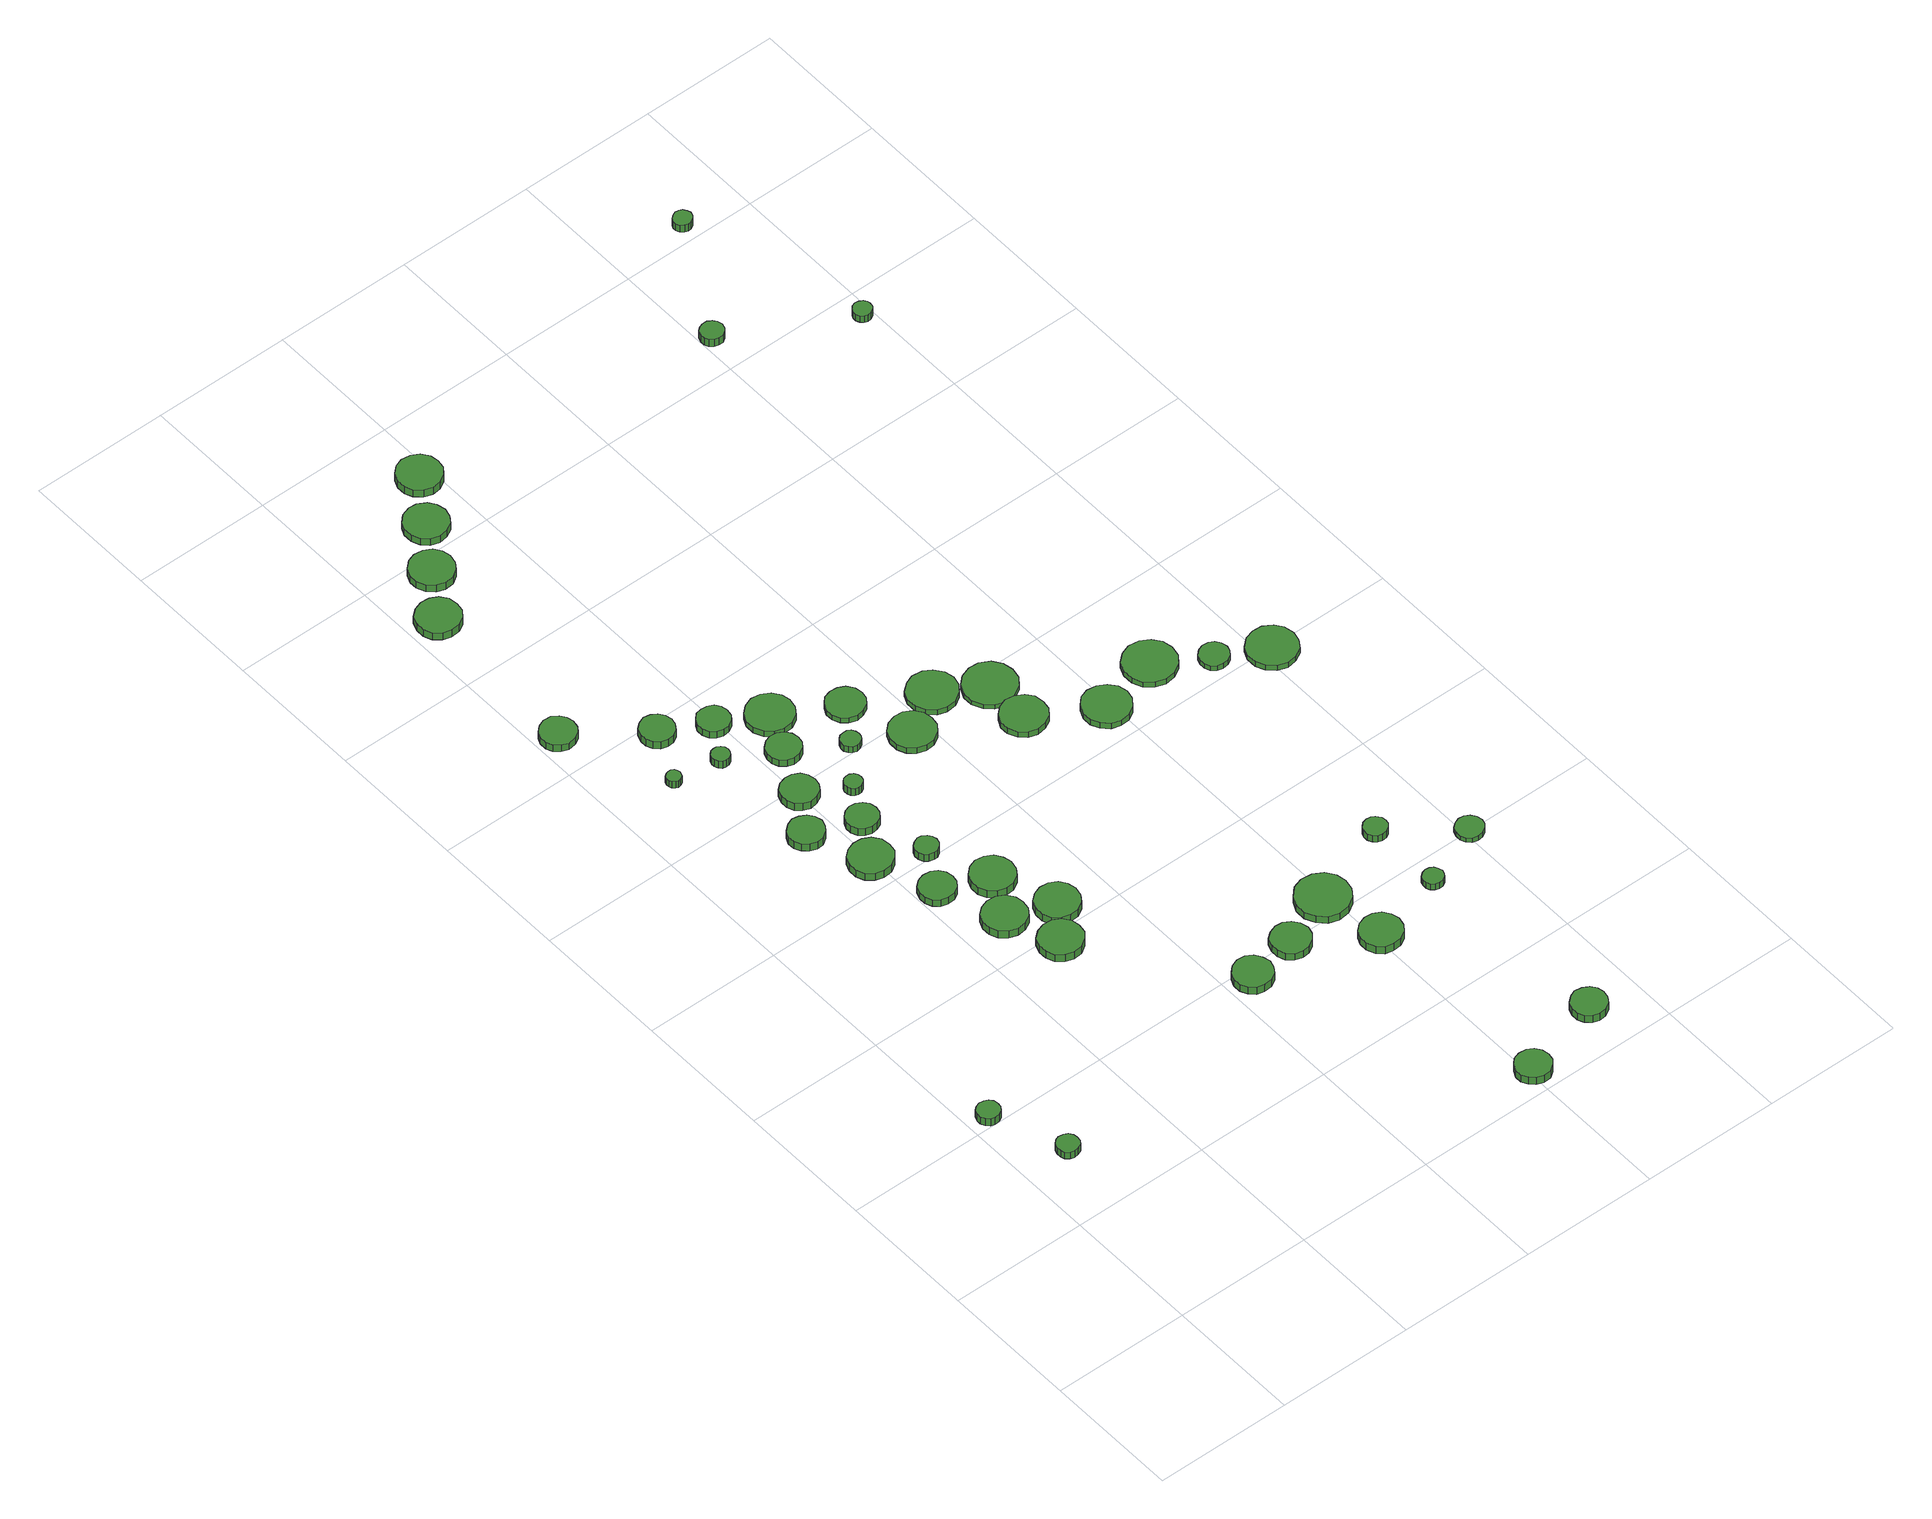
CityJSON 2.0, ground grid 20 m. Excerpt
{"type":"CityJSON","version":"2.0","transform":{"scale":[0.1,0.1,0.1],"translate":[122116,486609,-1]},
"CityObjects":{
"tree1":{"type":"SolitaryVegetationObject","attributes":{"function":"something"},"geometry":[{"type":"MultiSurface","lod":"1","boundaries":[[[0,1,2,3,4,5,6,7,8,9,10,11,12,13,14]],[[15,16,17,18,19,20,21,22,23,24,25,26,27,28,29]],[[0,29,28,1]],[[1,28,27,2]],[[2,27,26,3]],[[3,26,25,4]],[[4,25,24,5]],[[5,24,23,6]],[[6,23,22,7]],[[7,22,21,8]],[[8,21,20,9]],[[9,20,19,10]],[[10,19,18,11]],[[11,18,17,12]],[[12,17,16,13]],[[13,16,15,14]],[[14,15,29,0]]]}]},
"tree2":{"type":"SolitaryVegetationObject","attributes":{"function":"something"},"geometry":[{"type":"MultiSurface","lod":"1","boundaries":[[[30,31,32,33,34,35,36,37,38,39,40,41,42,43,44]],[[45,46,47,48,49,50,51,52,53,54,55,56,57,58,59]],[[30,59,58,31]],[[31,58,57,32]],[[32,57,56,33]],[[33,56,55,34]],[[34,55,54,35]],[[35,54,53,36]],[[36,53,52,37]],[[37,52,51,38]],[[38,51,50,39]],[[39,50,49,40]],[[40,49,48,41]],[[41,48,47,42]],[[42,47,46,43]],[[43,46,45,44]],[[44,45,59,30]]]}]},
"tree3":{"type":"SolitaryVegetationObject","attributes":{"function":"something"},"geometry":[{"type":"MultiSurface","lod":"1","boundaries":[[[60,61,62,63,64,65,66,67,68,69,70,71,72,73,74]],[[75,76,77,78,79,80,81,82,83,84,85,86,87,88,89]],[[60,89,88,61]],[[61,88,87,62]],[[62,87,86,63]],[[63,86,85,64]],[[64,85,84,65]],[[65,84,83,66]],[[66,83,82,67]],[[67,82,81,68]],[[68,81,80,69]],[[69,80,79,70]],[[70,79,78,71]],[[71,78,77,72]],[[72,77,76,73]],[[73,76,75,74]],[[74,75,89,60]]]}]},
"tree4":{"type":"SolitaryVegetationObject","attributes":{"function":"something"},"geometry":[{"type":"MultiSurface","lod":"1","boundaries":[[[90,91,92,93,94,95,96,97,98,99,100,101,102,103,104]],[[105,106,107,108,109,110,111,112,113,114,115,116,117,118,119]],[[90,119,118,91]],[[91,118,117,92]],[[92,117,116,93]],[[93,116,115,94]],[[94,115,114,95]],[[95,114,113,96]],[[96,113,112,97]],[[97,112,111,98]],[[98,111,110,99]],[[99,110,109,100]],[[100,109,108,101]],[[101,108,107,102]],[[102,107,106,103]],[[103,106,105,104]],[[104,105,119,90]]]}]},
"tree5":{"type":"SolitaryVegetationObject","attributes":{"function":"something"},"geometry":[{"type":"MultiSurface","lod":"1","boundaries":[[[120,121,122,123,124,125,126,127,128,129,130,131,132,133,134]],[[135,136,137,138,139,140,141,142,143,144,145,146,147,148,149]],[[120,149,148,121]],[[121,148,147,122]],[[122,147,146,123]],[[123,146,145,124]],[[124,145,144,125]],[[125,144,143,126]],[[126,143,142,127]],[[127,142,141,128]],[[128,141,140,129]],[[129,140,139,130]],[[130,139,138,131]],[[131,138,137,132]],[[132,137,136,133]],[[133,136,135,134]],[[134,135,149,120]]]}]},
"tree6":{"type":"SolitaryVegetationObject","attributes":{"function":"something"},"geometry":[{"type":"MultiSurface","lod":"1","boundaries":[[[150,151,152,153,154,155,156,157,158,159,160,161,162,163,164]],[[165,166,167,168,169,170,171,172,173,174,175,176,177,178,179]],[[150,179,178,151]],[[151,178,177,152]],[[152,177,176,153]],[[153,176,175,154]],[[154,175,174,155]],[[155,174,173,156]],[[156,173,172,157]],[[157,172,171,158]],[[158,171,170,159]],[[159,170,169,160]],[[160,169,168,161]],[[161,168,167,162]],[[162,167,166,163]],[[163,166,165,164]],[[164,165,179,150]]]}]},
"tree7":{"type":"SolitaryVegetationObject","attributes":{"function":"something"},"geometry":[{"type":"MultiSurface","lod":"1","boundaries":[[[180,181,182,183,184,185,186,187,188,189,190,191,192,193,194]],[[195,196,197,198,199,200,201,202,203,204,205,206,207,208,209]],[[180,209,208,181]],[[181,208,207,182]],[[182,207,206,183]],[[183,206,205,184]],[[184,205,204,185]],[[185,204,203,186]],[[186,203,202,187]],[[187,202,201,188]],[[188,201,200,189]],[[189,200,199,190]],[[190,199,198,191]],[[191,198,197,192]],[[192,197,196,193]],[[193,196,195,194]],[[194,195,209,180]]]}]},
"tree8":{"type":"SolitaryVegetationObject","attributes":{"function":"something"},"geometry":[{"type":"MultiSurface","lod":"1","boundaries":[[[210,211,212,213,214,215,216,217,218,219,220,221,222,223,224]],[[225,226,227,228,229,230,231,232,233,234,235,236,237,238,239]],[[210,239,238,211]],[[211,238,237,212]],[[212,237,236,213]],[[213,236,235,214]],[[214,235,234,215]],[[215,234,233,216]],[[216,233,232,217]],[[217,232,231,218]],[[218,231,230,219]],[[219,230,229,220]],[[220,229,228,221]],[[221,228,227,222]],[[222,227,226,223]],[[223,226,225,224]],[[224,225,239,210]]]}]},
"tree9":{"type":"SolitaryVegetationObject","attributes":{"function":"something"},"geometry":[{"type":"MultiSurface","lod":"1","boundaries":[[[240,241,242,243,244,245,246,247,248,249,250,251,252,253,254]],[[255,256,257,258,259,260,261,262,263,264,265,266,267,268,269]],[[240,269,268,241]],[[241,268,267,242]],[[242,267,266,243]],[[243,266,265,244]],[[244,265,264,245]],[[245,264,263,246]],[[246,263,262,247]],[[247,262,261,248]],[[248,261,260,249]],[[249,260,259,250]],[[250,259,258,251]],[[251,258,257,252]],[[252,257,256,253]],[[253,256,255,254]],[[254,255,269,240]]]}]},
"tree10":{"type":"SolitaryVegetationObject","attributes":{"function":"something"},"geometry":[{"type":"MultiSurface","lod":"1","boundaries":[[[270,271,272,273,274,275,276,277,278,279,280,281,282,283,284]],[[285,286,287,288,289,290,291,292,293,294,295,296,297,298,299]],[[270,299,298,271]],[[271,298,297,272]],[[272,297,296,273]],[[273,296,295,274]],[[274,295,294,275]],[[275,294,293,276]],[[276,293,292,277]],[[277,292,291,278]],[[278,291,290,279]],[[279,290,289,280]],[[280,289,288,281]],[[281,288,287,282]],[[282,287,286,283]],[[283,286,285,284]],[[284,285,299,270]]]}]},
"tree11":{"type":"SolitaryVegetationObject","attributes":{"function":"something"},"geometry":[{"type":"MultiSurface","lod":"1","boundaries":[[[300,301,302,303,304,305,306,307,308,309,310,311,312,313,314]],[[315,316,317,318,319,320,321,322,323,324,325,326,327,328,329]],[[300,329,328,301]],[[301,328,327,302]],[[302,327,326,303]],[[303,326,325,304]],[[304,325,324,305]],[[305,324,323,306]],[[306,323,322,307]],[[307,322,321,308]],[[308,321,320,309]],[[309,320,319,310]],[[310,319,318,311]],[[311,318,317,312]],[[312,317,316,313]],[[313,316,315,314]],[[314,315,329,300]]]}]},
"tree12":{"type":"SolitaryVegetationObject","attributes":{"function":"something"},"geometry":[{"type":"MultiSurface","lod":"1","boundaries":[[[330,331,332,333,334,335,336,337,338,339,340,341,342,343,344]],[[345,346,347,348,349,350,351,352,353,354,355,356,357,358,359]],[[330,359,358,331]],[[331,358,357,332]],[[332,357,356,333]],[[333,356,355,334]],[[334,355,354,335]],[[335,354,353,336]],[[336,353,352,337]],[[337,352,351,338]],[[338,351,350,339]],[[339,350,349,340]],[[340,349,348,341]],[[341,348,347,342]],[[342,347,346,343]],[[343,346,345,344]],[[344,345,359,330]]]}]},
"tree13":{"type":"SolitaryVegetationObject","attributes":{"function":"something"},"geometry":[{"type":"MultiSurface","lod":"1","boundaries":[[[360,361,362,363,364,365,366,367,368,369,370,371,372,373,374]],[[375,376,377,378,379,380,381,382,383,384,385,386,387,388,389]],[[360,389,388,361]],[[361,388,387,362]],[[362,387,386,363]],[[363,386,385,364]],[[364,385,384,365]],[[365,384,383,366]],[[366,383,382,367]],[[367,382,381,368]],[[368,381,380,369]],[[369,380,379,370]],[[370,379,378,371]],[[371,378,377,372]],[[372,377,376,373]],[[373,376,375,374]],[[374,375,389,360]]]}]},
"tree14":{"type":"SolitaryVegetationObject","attributes":{"function":"something"},"geometry":[{"type":"MultiSurface","lod":"1","boundaries":[[[390,391,392,393,394,395,396,397,398,399,400,401,402,403,404]],[[405,406,407,408,409,410,411,412,413,414,415,416,417,418,419]],[[390,419,418,391]],[[391,418,417,392]],[[392,417,416,393]],[[393,416,415,394]],[[394,415,414,395]],[[395,414,413,396]],[[396,413,412,397]],[[397,412,411,398]],[[398,411,410,399]],[[399,410,409,400]],[[400,409,408,401]],[[401,408,407,402]],[[402,407,406,403]],[[403,406,405,404]],[[404,405,419,390]]]}]},
"tree15":{"type":"SolitaryVegetationObject","attributes":{"function":"something"},"geometry":[{"type":"MultiSurface","lod":"1","boundaries":[[[420,421,422,423,424,425,426,427,428,429,430,431,432,433,434]],[[435,436,437,438,439,440,441,442,443,444,445,446,447,448,449]],[[420,449,448,421]],[[421,448,447,422]],[[422,447,446,423]],[[423,446,445,424]],[[424,445,444,425]],[[425,444,443,426]],[[426,443,442,427]],[[427,442,441,428]],[[428,441,440,429]],[[429,440,439,430]],[[430,439,438,431]],[[431,438,437,432]],[[432,437,436,433]],[[433,436,435,434]],[[434,435,449,420]]]}]},
"tree16":{"type":"SolitaryVegetationObject","attributes":{"function":"something"},"geometry":[{"type":"MultiSurface","lod":"1","boundaries":[[[450,451,452,453,454,455,456,457,458,459,460,461,462,463,464]],[[465,466,467,468,469,470,471,472,473,474,475,476,477,478,479]],[[450,479,478,451]],[[451,478,477,452]],[[452,477,476,453]],[[453,476,475,454]],[[454,475,474,455]],[[455,474,473,456]],[[456,473,472,457]],[[457,472,471,458]],[[458,471,470,459]],[[459,470,469,460]],[[460,469,468,461]],[[461,468,467,462]],[[462,467,466,463]],[[463,466,465,464]],[[464,465,479,450]]]}]},
"tree17":{"type":"SolitaryVegetationObject","attributes":{"function":"something"},"geometry":[{"type":"MultiSurface","lod":"1","boundaries":[[[480,481,482,483,484,485,486,487,488,489,490,491,492,493,494]],[[495,496,497,498,499,500,501,502,503,504,505,506,507,508,509]],[[480,509,508,481]],[[481,508,507,482]],[[482,507,506,483]],[[483,506,505,484]],[[484,505,504,485]],[[485,504,503,486]],[[486,503,502,487]],[[487,502,501,488]],[[488,501,500,489]],[[489,500,499,490]],[[490,499,498,491]],[[491,498,497,492]],[[492,497,496,493]],[[493,496,495,494]],[[494,495,509,480]]]}]},
"tree18":{"type":"SolitaryVegetationObject","attributes":{"function":"something"},"geometry":[{"type":"MultiSurface","lod":"1","boundaries":[[[510,511,512,513,514,515,516,517,518,519,520,521,522,523,524]],[[525,526,527,528,529,530,531,532,533,534,535,536,537,538,539]],[[510,539,538,511]],[[511,538,537,512]],[[512,537,536,513]],[[513,536,535,514]],[[514,535,534,515]],[[515,534,533,516]],[[516,533,532,517]],[[517,532,531,518]],[[518,531,530,519]],[[519,530,529,520]],[[520,529,528,521]],[[521,528,527,522]],[[522,527,526,523]],[[523,526,525,524]],[[524,525,539,510]]]}]},
"tree19":{"type":"SolitaryVegetationObject","attributes":{"function":"something"},"geometry":[{"type":"MultiSurface","lod":"1","boundaries":[[[540,541,542,543,544,545,546,547,548,549,550,551,552,553,554]],[[555,556,557,558,559,560,561,562,563,564,565,566,567,568,569]],[[540,569,568,541]],[[541,568,567,542]],[[542,567,566,543]],[[543,566,565,544]],[[544,565,564,545]],[[545,564,563,546]],[[546,563,562,547]],[[547,562,561,548]],[[548,561,560,549]],[[549,560,559,550]],[[550,559,558,551]],[[551,558,557,552]],[[552,557,556,553]],[[553,556,555,554]],[[554,555,569,540]]]}]},
"tree20":{"type":"SolitaryVegetationObject","attributes":{"function":"something"},"geometry":[{"type":"MultiSurface","lod":"1","boundaries":[[[570,571,572,573,574,575,576,577,578,579,580,581,582,583,584]],[[585,586,587,588,589,590,591,592,593,594,595,596,597,598,599]],[[570,599,598,571]],[[571,598,597,572]],[[572,597,596,573]],[[573,596,595,574]],[[574,595,594,575]],[[575,594,593,576]],[[576,593,592,577]],[[577,592,591,578]],[[578,591,590,579]],[[579,590,589,580]],[[580,589,588,581]],[[581,588,587,582]],[[582,587,586,583]],[[583,586,585,584]],[[584,585,599,570]]]}]},
"tree21":{"type":"SolitaryVegetationObject","attributes":{"function":"something"},"geometry":[{"type":"MultiSurface","lod":"1","boundaries":[[[600,601,602,603,604,605,606,607,608,609,610,611,612,613,614]],[[615,616,617,618,619,620,621,622,623,624,625,626,627,628,629]],[[600,629,628,601]],[[601,628,627,602]],[[602,627,626,603]],[[603,626,625,604]],[[604,625,624,605]],[[605,624,623,606]],[[606,623,622,607]],[[607,622,621,608]],[[608,621,620,609]],[[609,620,619,610]],[[610,619,618,611]],[[611,618,617,612]],[[612,617,616,613]],[[613,616,615,614]],[[614,615,629,600]]]}]},
"tree22":{"type":"SolitaryVegetationObject","attributes":{"function":"something"},"geometry":[{"type":"MultiSurface","lod":"1","boundaries":[[[630,631,632,633,634,635,636,637,638,639,640,641,642,643,644]],[[645,646,647,648,649,650,651,652,653,654,655,656,657,658,659]],[[630,659,658,631]],[[631,658,657,632]],[[632,657,656,633]],[[633,656,655,634]],[[634,655,654,635]],[[635,654,653,636]],[[636,653,652,637]],[[637,652,651,638]],[[638,651,650,639]],[[639,650,649,640]],[[640,649,648,641]],[[641,648,647,642]],[[642,647,646,643]],[[643,646,645,644]],[[644,645,659,630]]]}]},
"tree23":{"type":"SolitaryVegetationObject","attributes":{"function":"something"},"geometry":[{"type":"MultiSurface","lod":"1","boundaries":[[[660,661,662,663,664,665,666,667,668,669,670,671,672,673,674]],[[675,676,677,678,679,680,681,682,683,684,685,686,687,688,689]],[[660,689,688,661]],[[661,688,687,662]],[[662,687,686,663]],[[663,686,685,664]],[[664,685,684,665]],[[665,684,683,666]],[[666,683,682,667]],[[667,682,681,668]],[[668,681,680,669]],[[669,680,679,670]],[[670,679,678,671]],[[671,678,677,672]],[[672,677,676,673]],[[673,676,675,674]],[[674,675,689,660]]]}]},
"tree24":{"type":"SolitaryVegetationObject","attributes":{"function":"something"},"geometry":[{"type":"MultiSurface","lod":"1","boundaries":[[[690,691,692,693,694,695,696,697,698,699,700,701,702,703,704]],[[705,706,707,708,709,710,711,712,713,714,715,716,717,718,719]],[[690,719,718,691]],[[691,718,717,692]],[[692,717,716,693]],[[693,716,715,694]],[[694,715,714,695]],[[695,714,713,696]],[[696,713,712,697]],[[697,712,711,698]],[[698,711,710,699]],[[699,710,709,700]],[[700,709,708,701]],[[701,708,707,702]],[[702,707,706,703]],[[703,706,705,704]],[[704,705,719,690]]]}]},
"tree25":{"type":"SolitaryVegetationObject","attributes":{"function":"something"},"geometry":[{"type":"MultiSurface","lod":"1","boundaries":[[[720,721,722,723,724,725,726,727,728,729,730,731,732,733,734]],[[735,736,737,738,739,740,741,742,743,744,745,746,747,748,749]],[[720,749,748,721]],[[721,748,747,722]],[[722,747,746,723]],[[723,746,745,724]],[[724,745,744,725]],[[725,744,743,726]],[[726,743,742,727]],[[727,742,741,728]],[[728,741,740,729]],[[729,740,739,730]],[[730,739,738,731]],[[731,738,737,732]],[[732,737,736,733]],[[733,736,735,734]],[[734,735,749,720]]]}]},
"tree26":{"type":"SolitaryVegetationObject","attributes":{"function":"something"},"geometry":[{"type":"MultiSurface","lod":"1","boundaries":[[[750,751,752,753,754,755,756,757,758,759,760,761,762,763,764]],[[765,766,767,768,769,770,771,772,773,774,775,776,777,778,779]],[[750,779,778,751]],[[751,778,777,752]],[[752,777,776,753]],[[753,776,775,754]],[[754,775,774,755]],[[755,774,773,756]],[[756,773,772,757]],[[757,772,771,758]],[[758,771,770,759]],[[759,770,769,760]],[[760,769,768,761]],[[761,768,767,762]],[[762,767,766,763]],[[763,766,765,764]],[[764,765,779,750]]]}]},
"tree27":{"type":"SolitaryVegetationObject","attributes":{"function":"something"},"geometry":[{"type":"MultiSurface","lod":"1","boundaries":[[[780,781,782,783,784,785,786,787,788,789,790,791,792,793,794]],[[795,796,797,798,799,800,801,802,803,804,805,806,807,808,809]],[[780,809,808,781]],[[781,808,807,782]],[[782,807,806,783]],[[783,806,805,784]],[[784,805,804,785]],[[785,804,803,786]],[[786,803,802,787]],[[787,802,801,788]],[[788,801,800,789]],[[789,800,799,790]],[[790,799,798,791]],[[791,798,797,792]],[[792,797,796,793]],[[793,796,795,794]],[[794,795,809,780]]]}]},
"tree28":{"type":"SolitaryVegetationObject","attributes":{"function":"something"},"geometry":[{"type":"MultiSurface","lod":"1","boundaries":[[[810,811,812,813,814,815,816,817,818,819,820,821,822,823,824]],[[825,826,827,828,829,830,831,832,833,834,835,836,837,838,839]],[[810,839,838,811]],[[811,838,837,812]],[[812,837,836,813]],[[813,836,835,814]],[[814,835,834,815]],[[815,834,833,816]],[[816,833,832,817]],[[817,832,831,818]],[[818,831,830,819]],[[819,830,829,820]],[[820,829,828,821]],[[821,828,827,822]],[[822,827,826,823]],[[823,826,825,824]],[[824,825,839,810]]]}]},
"tree29":{"type":"SolitaryVegetationObject","attributes":{"function":"something"},"geometry":[{"type":"MultiSurface","lod":"1","boundaries":[[[840,841,842,843,844,845,846,847,848,849,850,851,852,853,854]],[[855,856,857,858,859,860,861,862,863,864,865,866,867,868,869]],[[840,869,868,841]],[[841,868,867,842]],[[842,867,866,843]],[[843,866,865,844]],[[844,865,864,845]],[[845,864,863,846]],[[846,863,862,847]],[[847,862,861,848]],[[848,861,860,849]],[[849,860,859,850]],[[850,859,858,851]],[[851,858,857,852]],[[852,857,856,853]],[[853,856,855,854]],[[854,855,869,840]]]}]},
"tree30":{"type":"SolitaryVegetationObject","attributes":{"function":"something"},"geometry":[{"type":"MultiSurface","lod":"1","boundaries":[[[870,871,872,873,874,875,876,877,878,879,880,881,882,883,884]],[[885,886,887,888,889,890,891,892,893,894,895,896,897,898,899]],[[870,899,898,871]],[[871,898,897,872]],[[872,897,896,873]],[[873,896,895,874]],[[874,895,894,875]],[[875,894,893,876]],[[876,893,892,877]],[[877,892,891,878]],[[878,891,890,879]],[[879,890,889,880]],[[880,889,888,881]],[[881,888,887,882]],[[882,887,886,883]],[[883,886,885,884]],[[884,885,899,870]]]}]},
"tree31":{"type":"SolitaryVegetationObject","attributes":{"function":"something"},"geometry":[{"type":"MultiSurface","lod":"1","boundaries":[[[900,901,902,903,904,905,906,907,908,909,910,911,912,913,914]],[[915,916,917,918,919,920,921,922,923,924,925,926,927,928,929]],[[900,929,928,901]],[[901,928,927,902]],[[902,927,926,903]],[[903,926,925,904]],[[904,925,924,905]],[[905,924,923,906]],[[906,923,922,907]],[[907,922,921,908]],[[908,921,920,909]],[[909,920,919,910]],[[910,919,918,911]],[[911,918,917,912]],[[912,917,916,913]],[[913,916,915,914]],[[914,915,929,900]]]}]},
"tree32":{"type":"SolitaryVegetationObject","attributes":{"function":"something"},"geometry":[{"type":"MultiSurface","lod":"1","boundaries":[[[930,931,932,933,934,935,936,937,938,939,940,941,942,943,944]],[[945,946,947,948,949,950,951,952,953,954,955,956,957,958,959]],[[930,959,958,931]],[[931,958,957,932]],[[932,957,956,933]],[[933,956,955,934]],[[934,955,954,935]],[[935,954,953,936]],[[936,953,952,937]],[[937,952,951,938]],[[938,951,950,939]],[[939,950,949,940]],[[940,949,948,941]],[[941,948,947,942]],[[942,947,946,943]],[[943,946,945,944]],[[944,945,959,930]]]}]},
"tree33":{"type":"SolitaryVegetationObject","attributes":{"function":"something"},"geometry":[{"type":"MultiSurface","lod":"1","boundaries":[[[960,961,962,963,964,965,966,967,968,969,970,971,972,973,974]],[[975,976,977,978,979,980,981,982,983,984,985,986,987,988,989]],[[960,989,988,961]],[[961,988,987,962]],[[962,987,986,963]],[[963,986,985,964]],[[964,985,984,965]],[[965,984,983,966]],[[966,983,982,967]],[[967,982,981,968]],[[968,981,980,969]],[[969,980,979,970]],[[970,979,978,971]],[[971,978,977,972]],[[972,977,976,973]],[[973,976,975,974]],[[974,975,989,960]]]}]},
"tree34":{"type":"SolitaryVegetationObject","attributes":{"function":"something"},"geometry":[{"type":"MultiSurface","lod":"1","boundaries":[[[990,991,992,993,994,995,996,997,998,999,1000,1001,1002,1003,1004]],[[1005,1006,1007,1008,1009,1010,1011,1012,1013,1014,1015,1016,1017,1018,1019]],[[990,1019,1018,991]],[[991,1018,1017,992]],[[992,1017,1016,993]],[[993,1016,1015,994]],[[994,1015,1014,995]],[[995,1014,1013,996]],[[996,1013,1012,997]],[[997,1012,1011,998]],[[998,1011,1010,999]],[[999,1010,1009,1000]],[[1000,1009,1008,1001]],[[1001,1008,1007,1002]],[[1002,1007,1006,1003]],[[1003,1006,1005,1004]],[[1004,1005,1019,990]]]}]},
"tree35":{"type":"SolitaryVegetationObject","attributes":{"function":"something"},"geometry":[{"type":"MultiSurface","lod":"1","boundaries":[[[1020,1021,1022,1023,1024,1025,1026,1027,1028,1029,1030,1031,1032,1033,1034]],[[1035,1036,1037,1038,1039,1040,1041,1042,1043,1044,1045,1046,1047,1048,1049]],[[1020,1049,1048,1021]],[[1021,1048,1047,1022]],[[1022,1047,1046,1023]],[[1023,1046,1045,1024]],[[1024,1045,1044,1025]],[[1025,1044,1043,1026]],[[1026,1043,1042,1027]],[[1027,1042,1041,1028]],[[1028,1041,1040,1029]],[[1029,1040,1039,1030]],[[1030,1039,1038,1031]],[[1031,1038,1037,1032]],[[1032,1037,1036,1033]],[[1033,1036,1035,1034]],[[1034,1035,1049,1020]]]}]},
"tree36":{"type":"SolitaryVegetationObject","attributes":{"function":"something"},"geometry":[{"type":"MultiSurface","lod":"1","boundaries":[[[1050,1051,1052,1053,1054,1055,1056,1057,1058,1059,1060,1061,1062,1063,1064]],[[1065,1066,1067,1068,1069,1070,1071,1072,1073,1074,1075,1076,1077,1078,1079]],[[1050,1079,1078,1051]],[[1051,1078,1077,1052]],[[1052,1077,1076,1053]],[[1053,1076,1075,1054]],[[1054,1075,1074,1055]],[[1055,1074,1073,1056]],[[1056,1073,1072,1057]],[[1057,1072,1071,1058]],[[1058,1071,1070,1059]],[[1059,1070,1069,1060]],[[1060,1069,1068,1061]],[[1061,1068,1067,1062]],[[1062,1067,1066,1063]],[[1063,1066,1065,1064]],[[1064,1065,1079,1050]]]}]},
"tree37":{"type":"SolitaryVegetationObject","attributes":{"function":"something"},"geometry":[{"type":"MultiSurface","lod":"1","boundaries":[[[1080,1081,1082,1083,1084,1085,1086,1087,1088,1089,1090,1091,1092,1093,1094]],[[1095,1096,1097,1098,1099,1100,1101,1102,1103,1104,1105,1106,1107,1108,1109]],[[1080,1109,1108,1081]],[[1081,1108,1107,1082]],[[1082,1107,1106,1083]],[[1083,1106,1105,1084]],[[1084,1105,1104,1085]],[[1085,1104,1103,1086]],[[1086,1103,1102,1087]],[[1087,1102,1101,1088]],[[1088,1101,1100,1089]],[[1089,1100,1099,1090]],[[1090,1099,1098,1091]],[[1091,1098,1097,1092]],[[1092,1097,1096,1093]],[[1093,1096,1095,1094]],[[1094,1095,1109,1080]]]}]},
"tree38":{"type":"SolitaryVegetationObject","attributes":{"function":"something"},"geometry":[{"type":"MultiSurface","lod":"1","boundaries":[[[1110,1111,1112,1113,1114,1115,1116,1117,1118,1119,1120,1121,1122,1123,1124]],[[1125,1126,1127,1128,1129,1130,1131,1132,1133,1134,1135,1136,1137,1138,1139]],[[1110,1139,1138,1111]],[[1111,1138,1137,1112]],[[1112,1137,1136,1113]],[[1113,1136,1135,1114]],[[1114,1135,1134,1115]],[[1115,1134,1133,1116]],[[1116,1133,1132,1117]],[[1117,1132,1131,1118]],[[1118,1131,1130,1119]],[[1119,1130,1129,1120]],[[1120,1129,1128,1121]],[[1121,1128,1127,1122]],[[1122,1127,1126,1123]],[[1123,1126,1125,1124]],[[1124,1125,1139,1110]]]}]},
"tree39":{"type":"SolitaryVegetationObject","attributes":{"function":"something"},"geometry":[{"type":"MultiSurface","lod":"1","boundaries":[[[1140,1141,1142,1143,1144,1145,1146,1147,1148,1149,1150,1151,1152,1153,1154]],[[1155,1156,1157,1158,1159,1160,1161,1162,1163,1164,1165,1166,1167,1168,1169]],[[1140,1169,1168,1141]],[[1141,1168,1167,1142]],[[1142,1167,1166,1143]],[[1143,1166,1165,1144]],[[1144,1165,1164,1145]],[[1145,1164,1163,1146]],[[1146,1163,1162,1147]],[[1147,1162,1161,1148]],[[1148,1161,1160,1149]],[[1149,1160,1159,1150]],[[1150,1159,1158,1151]],[[1151,1158,1157,1152]],[[1152,1157,1156,1153]],[[1153,1156,1155,1154]],[[1154,1155,1169,1140]]]}]},
"tree40":{"type":"SolitaryVegetationObject","attributes":{"function":"something"},"geometry":[{"type":"MultiSurface","lod":"1","boundaries":[[[1170,1171,1172,1173,1174,1175,1176,1177,1178,1179,1180,1181,1182,1183,1184]],[[1185,1186,1187,1188,1189,1190,1191,1192,1193,1194,1195,1196,1197,1198,1199]],[[1170,1199,1198,1171]],[[1171,1198,1197,1172]],[[1172,1197,1196,1173]],[[1173,1196,1195,1174]],[[1174,1195,1194,1175]],[[1175,1194,1193,1176]],[[1176,1193,1192,1177]],[[1177,1192,1191,1178]],[[1178,1191,1190,1179]],[[1179,1190,1189,1180]],[[1180,1189,1188,1181]],[[1181,1188,1187,1182]],[[1182,1187,1186,1183]],[[1183,1186,1185,1184]],[[1184,1185,1199,1170]]]}]},
"tree41":{"type":"SolitaryVegetationObject","attributes":{"function":"something"},"geometry":[{"type":"MultiSurface","lod":"1","boundaries":[[[1200,1201,1202,1203,1204,1205,1206,1207,1208,1209,1210,1211,1212,1213,1214]],[[1215,1216,1217,1218,1219,1220,1221,1222,1223,1224,1225,1226,1227,1228,1229]],[[1200,1229,1228,1201]],[[1201,1228,1227,1202]],[[1202,1227,1226,1203]],[[1203,1226,1225,1204]],[[1204,1225,1224,1205]],[[1205,1224,1223,1206]],[[1206,1223,1222,1207]],[[1207,1222,1221,1208]],[[1208,1221,1220,1209]],[[1209,1220,1219,1210]],[[1210,1219,1218,1211]],[[1211,1218,1217,1212]],[[1212,1217,1216,1213]],[[1213,1216,1215,1214]],[[1214,1215,1229,1200]]]}]},
"tree42":{"type":"SolitaryVegetationObject","attributes":{"function":"something"},"geometry":[{"type":"MultiSurface","lod":"1","boundaries":[[[1230,1231,1232,1233,1234,1235,1236,1237,1238,1239,1240,1241,1242,1243,1244]],[[1245,1246,1247,1248,1249,1250,1251,1252,1253,1254,1255,1256,1257,1258,1259]],[[1230,1259,1258,1231]],[[1231,1258,1257,1232]],[[1232,1257,1256,1233]],[[1233,1256,1255,1234]],[[1234,1255,1254,1235]],[[1235,1254,1253,1236]],[[1236,1253,1252,1237]],[[1237,1252,1251,1238]],[[1238,1251,1250,1239]],[[1239,1250,1249,1240]],[[1240,1249,1248,1241]],[[1241,1248,1247,1242]],[[1242,1247,1246,1243]],[[1243,1246,1245,1244]],[[1244,1245,1259,1230]]]}]},
"tree43":{"type":"SolitaryVegetationObject","attributes":{"function":"something"},"geometry":[{"type":"MultiSurface","lod":"1","boundaries":[[[1260,1261,1262,1263,1264,1265,1266,1267,1268,1269,1270,1271,1272,1273,1274]],[[1275,1276,1277,1278,1279,1280,1281,1282,1283,1284,1285,1286,1287,1288,1289]],[[1260,1289,1288,1261]],[[1261,1288,1287,1262]],[[1262,1287,1286,1263]],[[1263,1286,1285,1264]],[[1264,1285,1284,1265]],[[1265,1284,1283,1266]],[[1266,1283,1282,1267]],[[1267,1282,1281,1268]],[[1268,1281,1280,1269]],[[1269,1280,1279,1270]],[[1270,1279,1278,1271]],[[1271,1278,1277,1272]],[[1272,1277,1276,1273]],[[1273,1276,1275,1274]],[[1274,1275,1289,1260]]]}]},
"tree44":{"type":"SolitaryVegetationObject","attributes":{"function":"something"},"geometry":[{"type":"MultiSurface","lod":"1","boundaries":[[[1290,1291,1292,1293,1294,1295,1296,1297,1298,1299,1300,1301,1302,1303,1304]],[[1305,1306,1307,1308,1309,1310,1311,1312,1313,1314,1315,1316,1317,1318,1319]],[[1290,1319,1318,1291]],[[1291,1318,1317,1292]],[[1292,1317,1316,1293]],[[1293,1316,1315,1294]],[[1294,1315,1314,1295]],[[1295,1314,1313,1296]],[[1296,1313,1312,1297]],[[1297,1312,1311,1298]],[[1298,1311,1310,1299]],[[1299,1310,1309,1300]],[[1300,1309,1308,1301]],[[1301,1308,1307,1302]],[[1302,1307,1306,1303]],[[1303,1306,1305,1304]],[[1304,1305,1319,1290]]]}]},
"tree45":{"type":"SolitaryVegetationObject","attributes":{"function":"something"},"geometry":[{"type":"MultiSurface","lod":"1","boundaries":[[[1320,1321,1322,1323,1324,1325,1326,1327,1328,1329,1330,1331,1332,1333,1334]],[[1335,1336,1337,1338,1339,1340,1341,1342,1343,1344,1345,1346,1347,1348,1349]],[[1320,1349,1348,1321]],[[1321,1348,1347,1322]],[[1322,1347,1346,1323]],[[1323,1346,1345,1324]],[[1324,1345,1344,1325]],[[1325,1344,1343,1326]],[[1326,1343,1342,1327]],[[1327,1342,1341,1328]],[[1328,1341,1340,1329]],[[1329,1340,1339,1330]],[[1330,1339,1338,1331]],[[1331,1338,1337,1332]],[[1332,1337,1336,1333]],[[1333,1336,1335,1334]],[[1334,1335,1349,1320]]]}]},
"tree46":{"type":"SolitaryVegetationObject","attributes":{"function":"something"},"geometry":[{"type":"MultiSurface","lod":"1","boundaries":[[[1350,1351,1352,1353,1354,1355,1356,1357,1358,1359,1360,1361,1362,1363,1364]],[[1365,1366,1367,1368,1369,1370,1371,1372,1373,1374,1375,1376,1377,1378,1379]],[[1350,1379,1378,1351]],[[1351,1378,1377,1352]],[[1352,1377,1376,1353]],[[1353,1376,1375,1354]],[[1354,1375,1374,1355]],[[1355,1374,1373,1356]],[[1356,1373,1372,1357]],[[1357,1372,1371,1358]],[[1358,1371,1370,1359]],[[1359,1370,1369,1360]],[[1360,1369,1368,1361]],[[1361,1368,1367,1362]],[[1362,1367,1366,1363]],[[1363,1366,1365,1364]],[[1364,1365,1379,1350]]]}]}
},
"vertices":[
[42,410,29],[41,417,29],[37,422,29],[31,425,29],[24,426,29],[18,424,29],[13,420,29],[10,413,29],[10,407,29],[13,401,29],[18,396,29],[24,394,29],[31,395,29],[37,398,29],[41,404,29],[41,404,16],[37,398,16],[31,395,16],[24,394,16],[18,396,16],[13,401,16],[10,407,16],[10,413,16],[13,420,16],[18,424,16],[24,426,16],[31,425,16],[37,422,16],[41,417,16],[42,410,16],
[80,300,32],[79,306,32],[75,312,32],[69,315,32],[62,316,32],[56,314,32],[51,309,32],[49,303,32],[49,296,32],[51,290,32],[56,286,32],[62,284,32],[69,285,32],[75,288,32],[79,293,32],[79,293,20],[75,288,20],[69,285,20],[62,284,20],[56,286,20],[51,290,20],[49,296,20],[49,303,20],[51,309,20],[56,314,20],[62,316,20],[69,315,20],[75,312,20],[79,306,20],[80,300,20],
[52,1254,27],[50,1264,27],[44,1272,27],[35,1278,27],[24,1279,27],[14,1275,27],[6,1268,27],[2,1259,27],[2,1248,27],[6,1239,27],[14,1232,27],[24,1228,27],[35,1230,27],[44,1235,27],[50,1243,27],[50,1243,15],[44,1235,15],[35,1230,15],[24,1228,15],[14,1232,15],[6,1239,15],[2,1248,15],[2,1259,15],[6,1268,15],[14,1275,15],[24,1279,15],[35,1278,15],[44,1272,15],[50,1264,15],[52,1254,15],
[100,1102,26],[99,1106,26],[97,1110,26],[93,1112,26],[89,1112,26],[85,1111,26],[81,1108,26],[80,1104,26],[80,1100,26],[81,1096,26],[85,1093,26],[89,1091,26],[93,1092,26],[97,1094,26],[99,1098,26],[99,1098,14],[97,1094,14],[93,1092,14],[89,1091,14],[85,1093,14],[81,1096,14],[80,1100,14],[80,1104,14],[81,1108,14],[85,1111,14],[89,1112,14],[93,1112,14],[97,1110,14],[99,1106,14],[100,1102,14],
[184,924,26],[181,935,26],[175,943,26],[166,948,26],[156,950,26],[146,946,26],[138,939,26],[133,930,26],[133,919,26],[138,910,26],[146,903,26],[156,899,26],[166,900,26],[175,906,26],[181,914,26],[181,914,13],[175,906,13],[166,900,13],[156,899,13],[146,903,13],[138,910,13],[133,919,13],[133,930,13],[138,939,13],[146,946,13],[156,950,13],[166,948,13],[175,943,13],[181,935,13],[184,924,13],
[223,839,26],[221,851,26],[213,862,26],[202,868,26],[189,869,26],[177,865,26],[167,857,26],[162,845,26],[162,832,26],[167,820,26],[177,812,26],[189,808,26],[202,809,26],[213,816,26],[221,826,26],[221,826,13],[213,816,13],[202,809,13],[189,808,13],[177,812,13],[167,820,13],[162,832,13],[162,845,13],[167,857,13],[177,865,13],[189,869,13],[202,868,13],[213,862,13],[221,851,13],[223,839,13],
[249,746,26],[247,756,26],[241,765,26],[232,770,26],[221,771,26],[211,768,26],[203,761,26],[199,751,26],[199,741,26],[203,731,26],[211,724,26],[221,721,26],[232,722,26],[241,727,26],[247,736,26],[247,736,14],[241,727,14],[232,722,14],[221,721,14],[211,724,14],[203,731,14],[199,741,14],[199,751,14],[203,761,14],[211,768,14],[221,771,14],[232,770,14],[241,765,14],[247,756,14],[249,746,14],
[288,655,27],[286,667,27],[278,678,27],[267,684,27],[254,685,27],[242,681,27],[232,673,27],[227,661,27],[227,648,27],[232,636,27],[242,628,27],[254,624,27],[267,625,27],[278,631,27],[286,642,27],[286,642,14],[278,631,14],[267,625,14],[254,624,14],[242,628,14],[232,636,14],[227,648,14],[227,661,14],[232,673,14],[242,681,14],[254,685,14],[267,684,14],[278,678,14],[286,667,14],[288,655,14],
[316,578,28],[314,590,28],[306,601,28],[295,607,28],[282,608,28],[270,604,28],[260,596,28],[255,584,28],[255,571,28],[260,559,28],[270,551,28],[282,547,28],[295,548,28],[306,555,28],[314,565,28],[314,565,15],[306,555,15],[295,548,15],[282,547,15],[270,551,15],[260,559,15],[255,571,15],[255,584,15],[260,596,15],[270,604,15],[282,608,15],[295,607,15],[306,601,15],[314,590,15],[316,578,15],
[151,1179,24],[149,1189,24],[143,1197,24],[135,1202,24],[125,1204,24],[115,1200,24],[108,1194,24],[104,1184,24],[104,1174,24],[108,1165,24],[115,1158,24],[125,1155,24],[135,1156,24],[143,1161,24],[149,1170,24],[149,1170,11],[143,1161,11],[135,1156,11],[125,1155,11],[115,1158,11],[108,1165,11],[104,1174,11],[104,1184,11],[108,1194,11],[115,1200,11],[125,1204,11],[135,1202,11],[143,1197,11],[149,1189,11],[151,1179,11],
[172,1094,25],[171,1099,25],[168,1103,25],[163,1106,25],[158,1106,25],[153,1105,25],[149,1101,25],[147,1096,25],[147,1091,25],[149,1086,25],[153,1082,25],[158,1081,25],[163,1081,25],[168,1084,25],[171,1088,25],[171,1088,12],[168,1084,12],[163,1081,12],[158,1081,12],[153,1082,12],[149,1086,12],[147,1091,12],[147,1096,12],[149,1101,12],[153,1105,12],[158,1106,12],[163,1106,12],[168,1103,12],[171,1099,12],[172,1094,12],
[68,1501,28],[66,1513,28],[58,1524,28],[47,1530,28],[34,1531,28],[22,1527,28],[12,1519,28],[7,1507,28],[7,1494,28],[12,1482,28],[22,1474,28],[34,1470,28],[47,1471,28],[58,1477,28],[66,1488,28],[66,1488,15],[58,1477,15],[47,1471,15],[34,1470,15],[22,1474,15],[12,1482,15],[7,1494,15],[7,1507,15],[12,1519,15],[22,1527,15],[34,1531,15],[47,1530,15],[58,1524,15],[66,1513,15],[68,1501,15],
[223,984,25],[221,995,25],[215,1004,25],[205,1009,25],[195,1010,25],[184,1007,25],[176,1000,25],[172,990,25],[172,979,25],[176,969,25],[184,962,25],[195,958,25],[205,960,25],[215,965,25],[221,974,25],[221,974,12],[215,965,12],[205,960,12],[195,958,12],[184,962,12],[176,969,12],[172,979,12],[172,990,12],[176,1000,12],[184,1007,12],[195,1010,12],[205,1009,12],[215,1004,12],[221,995,12],[223,984,12],
[251,898,25],[249,908,25],[243,915,25],[235,920,25],[226,921,25],[217,918,25],[210,912,25],[206,903,25],[206,894,25],[210,885,25],[217,879,25],[226,876,25],[235,877,25],[243,881,25],[249,889,25],[249,889,12],[243,881,12],[235,877,12],[226,876,12],[217,879,12],[210,885,12],[206,894,12],[206,903,12],[210,912,12],[217,918,12],[226,921,12],[235,920,12],[243,915,12],[249,908,12],[251,898,12],
[275,808,25],[273,815,25],[269,820,25],[263,824,25],[257,825,25],[250,822,25],[245,818,25],[242,812,25],[242,805,25],[245,798,25],[250,794,25],[257,792,25],[263,792,25],[269,796,25],[273,801,25],[273,801,12],[269,796,12],[263,792,12],[257,792,12],[250,794,12],[245,798,12],[242,805,12],[242,812,12],[245,818,12],[250,822,12],[257,825,12],[263,824,12],[269,820,12],[273,815,12],[275,808,12],
[322,718,25],[319,730,25],[312,741,25],[301,747,25],[288,749,25],[276,745,25],[266,736,25],[261,724,25],[261,711,25],[266,700,25],[276,691,25],[288,687,25],[301,688,25],[312,695,25],[319,705,25],[319,705,12],[312,695,12],[301,688,12],[288,687,12],[276,691,12],[266,700,12],[261,711,12],[261,724,12],[266,736,12],[276,745,12],[288,749,12],[301,747,12],[312,741,12],[319,730,12],[322,718,12],
[354,630,27],[351,642,27],[344,653,27],[333,659,27],[320,660,27],[308,656,27],[298,648,27],[293,636,27],[293,623,27],[298,611,27],[308,603,27],[320,599,27],[333,600,27],[344,607,27],[351,617,27],[351,617,14],[344,607,14],[333,600,14],[320,599,14],[308,603,14],[298,611,14],[293,623,14],[293,636,14],[298,648,14],[308,656,14],[320,660,14],[333,659,14],[344,653,14],[351,642,14],[354,630,14],
[215,1147,23],[213,1156,23],[208,1164,23],[199,1168,23],[190,1169,23],[181,1167,23],[174,1160,23],[170,1152,23],[170,1142,23],[174,1133,23],[181,1127,23],[190,1124,23],[199,1125,23],[208,1130,23],[213,1137,23],[213,1137,11],[208,1130,11],[199,1125,11],[190,1124,11],[181,1127,11],[174,1133,11],[170,1142,11],[170,1152,11],[174,1160,11],[181,1167,11],[190,1169,11],[199,1168,11],[208,1164,11],[213,1156,11],[215,1147,11],
[270,950,25],[269,956,25],[266,960,25],[261,963,25],[256,963,25],[251,962,25],[247,958,25],[245,953,25],[245,948,25],[247,943,25],[251,939,25],[256,938,25],[261,938,25],[266,941,25],[269,945,25],[269,945,12],[266,941,12],[261,938,12],[256,938,12],[251,939,12],[247,943,12],[245,948,12],[245,953,12],[247,958,12],[251,962,12],[256,963,12],[261,963,12],[266,960,12],[269,956,12],[270,950,12],
[459,375,31],[456,386,31],[450,396,31],[440,402,31],[428,403,31],[417,399,31],[409,391,31],[404,381,31],[404,369,31],[409,359,31],[417,351,31],[428,348,31],[440,349,31],[450,355,31],[456,364,31],[456,364,18],[450,355,18],[440,349,18],[428,348,18],[417,351,18],[409,359,18],[404,369,18],[404,381,18],[409,391,18],[417,399,18],[428,403,18],[440,402,18],[450,396,18],[456,386,18],[459,375,18],
[254,1054,23],[252,1064,23],[246,1072,23],[237,1077,23],[227,1078,23],[218,1075,23],[210,1068,23],[206,1059,23],[206,1049,23],[210,1040,23],[218,1033,23],[227,1030,23],[237,1031,23],[246,1036,23],[252,1044,23],[252,1044,11],[246,1036,11],[237,1031,11],[227,1030,11],[218,1033,11],[210,1040,11],[206,1049,11],[206,1059,11],[210,1068,11],[218,1075,11],[227,1078,11],[237,1077,11],[246,1072,11],[252,1064,11],[254,1054,11],
[113,1567,30],[110,1580,30],[103,1590,30],[92,1596,30],[79,1598,30],[67,1594,30],[57,1585,30],[52,1573,30],[52,1561,30],[57,1549,30],[67,1540,30],[79,1536,30],[92,1537,30],[103,1544,30],[110,1554,30],[110,1554,17],[103,1544,17],[92,1537,17],[79,1536,17],[67,1540,17],[57,1549,17],[52,1561,17],[52,1573,17],[57,1585,17],[67,1594,17],[79,1598,17],[92,1596,17],[103,1590,17],[110,1580,17],[113,1567,17],
[288,1111,21],[285,1124,21],[277,1135,21],[265,1142,21],[251,1144,21],[238,1139,21],[228,1130,21],[222,1118,21],[222,1104,21],[228,1091,21],[238,1082,21],[251,1078,21],[265,1079,21],[277,1086,21],[285,1097,21],[285,1097,11],[277,1086,11],[265,1079,11],[251,1078,11],[238,1082,11],[228,1091,11],[222,1104,11],[222,1118,11],[228,1130,11],[238,1139,11],[251,1144,11],[265,1142,11],[277,1135,11],[285,1124,11],[288,1111,11],
[317,1010,22],[316,1016,22],[313,1021,22],[308,1024,22],[302,1024,22],[296,1023,22],[292,1019,22],[289,1013,22],[289,1007,22],[292,1002,22],[296,998,22],[302,996,22],[308,997,22],[313,1000,22],[316,1005,22],[316,1005,11],[313,1000,11],[308,997,11],[302,996,11],[296,998,11],[292,1002,11],[289,1007,11],[289,1013,11],[292,1019,11],[296,1023,11],[302,1024,11],[308,1024,11],[313,1021,11],[316,1016,11],[317,1010,11],
[627,30,29],[625,40,29],[619,49,29],[610,54,29],[599,55,29],[589,52,29],[582,45,29],[577,35,29],[577,25,29],[582,16,29],[589,9,29],[599,5,29],[610,6,29],[619,12,29],[625,20,29],[625,20,16],[619,12,16],[610,6,16],[599,5,16],[589,9,16],[582,16,16],[577,25,16],[577,35,16],[582,45,16],[589,52,16],[599,55,16],[610,54,16],[619,49,16],[625,40,16],[627,30,16],
[158,1631,31],[155,1644,31],[148,1654,31],[136,1661,31],[124,1662,31],[111,1658,31],[102,1649,31],[97,1638,31],[97,1625,31],[102,1613,31],[111,1604,31],[124,1600,31],[136,1602,31],[148,1608,31],[155,1619,31],[155,1619,19],[148,1608,19],[136,1602,19],[124,1600,19],[111,1604,19],[102,1613,19],[97,1625,19],[97,1638,19],[102,1649,19],[111,1658,19],[124,1662,19],[136,1661,19],[148,1654,19],[155,1644,19],[158,1631,19],
[535,391,27],[532,403,27],[525,412,27],[515,418,27],[504,419,27],[493,415,27],[484,408,27],[480,397,27],[480,386,27],[484,375,27],[493,367,27],[504,364,27],[515,365,27],[525,371,27],[532,380,27],[532,380,15],[525,371,15],[515,365,15],[504,364,15],[493,367,15],[484,375,15],[480,386,15],[480,397,15],[484,408,15],[493,415,15],[504,419,15],[515,418,15],[525,412,15],[532,403,15],[535,391,15],
[366,1063,20],[364,1074,20],[357,1084,20],[347,1089,20],[336,1090,20],[325,1087,20],[317,1079,20],[312,1069,20],[312,1058,20],[317,1047,20],[325,1040,20],[336,1036,20],[347,1038,20],[357,1043,20],[364,1052,20],[364,1052,11],[357,1043,11],[347,1038,11],[336,1036,11],[325,1040,11],[317,1047,11],[312,1058,11],[312,1069,11],[317,1079,11],[325,1087,11],[336,1090,11],[347,1089,11],[357,1084,11],[364,1074,11],[366,1063,11],
[405,973,21],[403,986,21],[395,997,21],[383,1004,21],[370,1005,21],[357,1001,21],[347,992,21],[342,980,21],[342,966,21],[347,954,21],[357,945,21],[370,941,21],[383,942,21],[395,949,21],[403,960,21],[403,960,11],[395,949,11],[383,942,11],[370,941,11],[357,945,11],[347,954,11],[342,966,11],[342,980,11],[347,992,11],[357,1001,11],[370,1005,11],[383,1004,11],[395,997,11],[403,986,11],[405,973,11],
[203,1699,33],[201,1711,33],[193,1722,33],[182,1728,33],[169,1730,33],[157,1726,33],[147,1717,33],[142,1705,33],[142,1692,33],[147,1681,33],[157,1672,33],[169,1668,33],[182,1669,33],[193,1676,33],[201,1686,33],[201,1686,20],[193,1676,20],[182,1669,20],[169,1668,20],[157,1672,20],[147,1681,20],[142,1692,20],[142,1705,20],[147,1717,20],[157,1726,20],[169,1730,20],[182,1728,20],[193,1722,20],[201,1711,20],[203,1699,20],
[635,332,23],[632,344,23],[625,354,23],[614,360,23],[602,361,23],[590,357,23],[581,349,23],[576,338,23],[576,326,23],[581,314,23],[590,306,23],[602,303,23],[614,304,23],[625,310,23],[632,320,23],[632,320,10],[625,310,10],[614,304,10],[602,303,10],[590,306,10],[581,314,10],[576,326,10],[576,338,10],[581,349,10],[590,357,10],[602,361,10],[614,360,10],[625,354,10],[632,344,10],[635,332,10],
[623,422,26],[620,437,26],[611,450,26],[597,458,26],[581,460,26],[566,455,26],[555,444,26],[548,430,26],[548,414,26],[555,400,26],[566,389,26],[581,384,26],[597,386,26],[611,394,26],[620,407,26],[620,407,14],[611,394,14],[597,386,14],[581,384,14],[566,389,14],[555,400,14],[548,414,14],[548,430,14],[555,444,14],[566,455,14],[581,460,14],[597,458,14],[611,450,14],[620,437,14],[623,422,14],
[471,1009,20],[468,1023,20],[459,1035,20],[447,1042,20],[432,1044,20],[419,1039,20],[408,1030,20],[402,1017,20],[402,1002,20],[408,989,20],[419,979,20],[432,975,20],[447,976,20],[459,984,20],[468,995,20],[468,995,11],[459,984,11],[447,976,11],[432,975,11],[419,979,11],[408,989,11],[402,1002,11],[402,1017,11],[408,1030,11],[419,1039,11],[432,1044,11],[447,1042,11],[459,1035,11],[468,1023,11],[471,1009,11],
[753,72,21],[751,82,21],[745,90,21],[736,95,21],[725,97,21],[716,93,21],[708,86,21],[704,77,21],[704,66,21],[708,57,21],[716,50,21],[725,47,21],[736,48,21],[745,53,21],[751,62,21],[751,62,8],[745,53,8],[736,48,8],[725,47,8],[716,50,8],[708,57,8],[704,66,8],[704,77,8],[708,86,8],[716,93,8],[725,97,8],[736,95,8],[745,90,8],[751,82,8],[753,72,8],
[530,904,21],[528,918,21],[520,928,21],[508,935,21],[495,937,21],[482,932,21],[472,923,21],[466,911,21],[466,898,21],[472,885,21],[482,876,21],[495,872,21],[508,874,21],[520,880,21],[528,891,21],[528,891,11],[520,880,11],[508,874,11],[495,872,11],[482,876,11],[472,885,11],[466,898,11],[466,911,11],[472,923,11],[482,932,11],[495,937,11],[508,935,11],[520,928,11],[528,918,11],[530,904,11],
[537,972,19],[534,987,19],[525,1000,19],[511,1008,19],[496,1009,19],[481,1004,19],[470,994,19],[463,980,19],[463,965,19],[470,950,19],[481,940,19],[496,935,19],[511,937,19],[525,945,19],[534,957,19],[534,957,11],[525,945,11],[511,937,11],[496,935,11],[481,940,11],[470,950,11],[463,965,11],[463,980,11],[470,994,11],[481,1004,11],[496,1009,11],[511,1008,11],[525,1000,11],[534,987,11],[537,972,11],
[732,363,18],[730,369,18],[727,374,18],[722,377,18],[716,378,18],[710,376,18],[705,372,18],[703,366,18],[703,360,18],[705,355,18],[710,351,18],[716,349,18],[722,350,18],[727,353,18],[730,357,18],[730,357,7],[727,353,7],[722,350,7],[716,349,7],[710,351,7],[705,355,7],[703,360,7],[703,366,7],[705,372,7],[710,376,7],[716,378,7],[722,377,7],[727,374,7],[730,369,7],[732,363,7],
[623,850,20],[620,864,20],[611,875,20],[599,882,20],[585,884,20],[572,880,20],[562,870,20],[556,857,20],[556,843,20],[562,831,20],[572,821,20],[585,817,20],[599,818,20],[611,825,20],[620,837,20],[620,837,10],[611,825,10],[599,818,10],[585,817,10],[572,821,10],[562,831,10],[556,843,10],[556,857,10],[562,870,10],[572,880,10],[585,884,10],[599,882,10],[611,875,10],[620,864,10],[623,850,10],
[731,473,20],[730,480,20],[725,486,20],[720,489,20],[713,490,20],[706,488,20],[701,483,20],[698,477,20],[698,470,20],[701,464,20],[706,459,20],[713,457,20],[720,458,20],[725,461,20],[730,467,20],[730,467,8],[725,461,8],[720,458,8],[713,457,8],[706,459,8],[701,464,8],[698,470,8],[698,477,8],[701,483,8],[706,488,8],[713,490,8],[720,489,8],[725,486,8],[730,480,8],[731,473,8],
[827,399,16],[825,407,16],[820,414,16],[813,418,16],[805,419,16],[797,416,16],[791,411,16],[788,403,16],[788,395,16],[791,388,16],[797,382,16],[805,380,16],[813,381,16],[820,385,16],[825,391,16],[825,391,8],[820,385,8],[813,381,8],[805,380,8],[797,382,8],[791,388,8],[788,395,8],[788,403,8],[791,411,8],[797,416,8],[805,419,8],[813,418,8],[820,414,8],[825,407,8],[827,399,8],
[715,872,19],[712,887,19],[703,899,19],[690,907,19],[674,909,19],[660,904,19],[648,894,19],[642,880,19],[642,864,19],[648,850,19],[660,840,19],[674,835,19],[690,837,19],[703,845,19],[712,857,19],[712,857,10],[703,845,10],[690,837,10],[674,835,10],[660,840,10],[648,850,10],[642,864,10],[642,880,10],[648,894,10],[660,904,10],[674,909,10],[690,907,10],[703,899,10],[712,887,10],[715,872,10],
[769,829,19],[767,838,19],[762,845,19],[755,849,19],[746,850,19],[738,847,19],[731,841,19],[728,834,19],[728,825,19],[731,817,19],[738,811,19],[746,809,19],[755,810,19],[762,814,19],[767,821,19],[767,821,10],[762,814,10],[755,810,10],[746,809,10],[738,811,10],[731,817,10],[728,825,10],[728,834,10],[731,841,10],[738,847,10],[746,850,10],[755,849,10],[762,845,10],[767,838,10],[769,829,10],
[848,793,19],[845,808,19],[837,819,19],[824,827,19],[810,828,19],[796,824,19],[785,814,19],[779,801,19],[779,786,19],[785,773,19],[796,763,19],[810,758,19],[824,760,19],[837,767,19],[845,779,19],[845,779,10],[837,767,10],[824,760,10],[810,758,10],[796,763,10],[785,773,10],[779,786,10],[779,801,10],[785,814,10],[796,824,10],[810,828,10],[824,827,10],[837,819,10],[845,808,10],[848,793,10],
[626,1647,34],[624,1654,34],[620,1659,34],[614,1663,34],[607,1663,34],[601,1661,34],[596,1657,34],[593,1650,34],[593,1643,34],[596,1637,34],[601,1633,34],[607,1631,34],[614,1631,34],[620,1635,34],[624,1640,34],[624,1640,21],[620,1635,21],[614,1631,21],[607,1631,21],[601,1633,21],[596,1637,21],[593,1643,21],[593,1650,21],[596,1657,21],[601,1661,21],[607,1663,21],[614,1663,21],[620,1659,21],[624,1654,21],[626,1647,21],
[792,1555,33],[791,1560,33],[788,1564,33],[783,1567,33],[777,1568,33],[772,1566,33],[768,1562,33],[766,1557,33],[766,1552,33],[768,1547,33],[772,1543,33],[777,1541,33],[783,1542,33],[788,1545,33],[791,1549,33],[791,1549,21],[788,1545,21],[783,1542,21],[777,1541,21],[772,1543,21],[768,1547,21],[766,1552,21],[766,1557,21],[768,1562,21],[772,1566,21],[777,1568,21],[783,1567,21],[788,1564,21],[791,1560,21],[792,1555,21],
[718,1818,34],[716,1823,34],[713,1828,34],[708,1830,34],[703,1831,34],[698,1829,34],[693,1825,34],[691,1820,34],[691,1815,34],[693,1810,34],[698,1806,34],[703,1804,34],[708,1805,34],[713,1808,34],[716,1812,34],[716,1812,21],[713,1808,21],[708,1805,21],[703,1804,21],[698,1806,21],[693,1810,21],[691,1815,21],[691,1820,21],[693,1825,21],[698,1829,21],[703,1831,21],[708,1830,21],[713,1828,21],[716,1823,21],[718,1818,21]
]}
